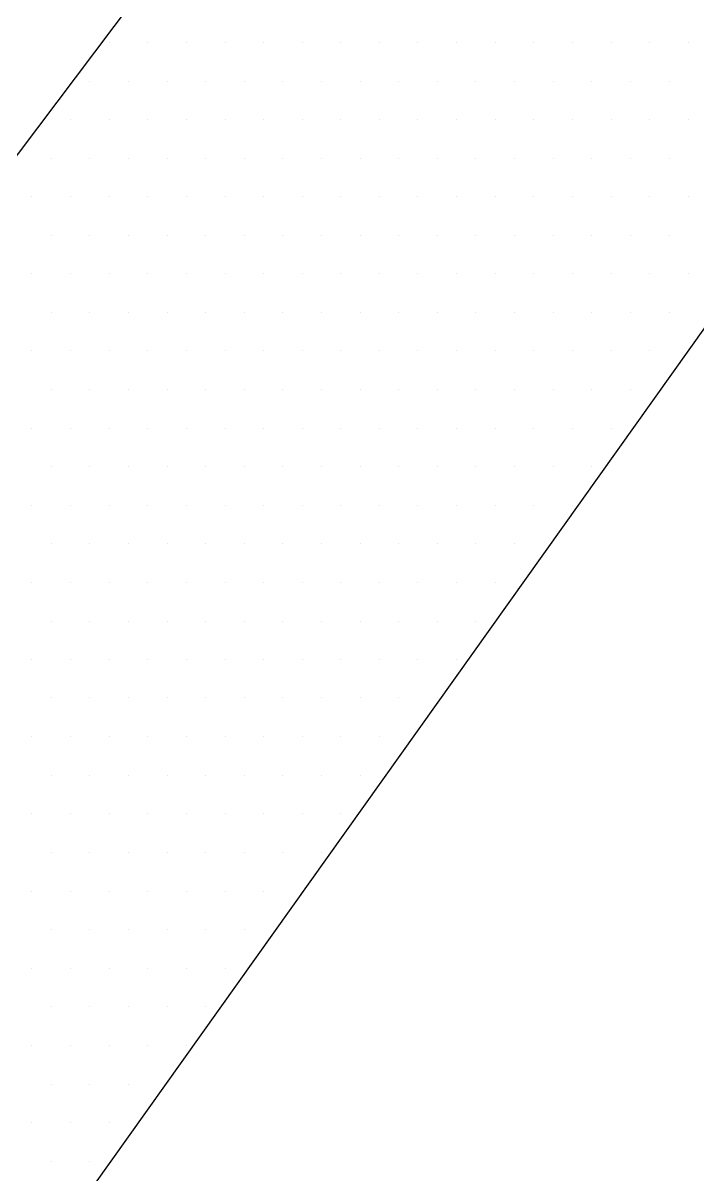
# Paper-space layout 'TOP_A1_00200_01-01-2017_MODELE' of a CAD drawing. Header units: metres. Extents: x 1274 to 2143, y 12 to 312.
# Drawn here: x 2053.771 to 2054.733, y 285.642 to 287.285 of the extents above; entities that cross this region are included whole.
import ezdxf

# ---------------------------------------------------------------- set-up
doc = ezdxf.new("R2010")
doc.units = ezdxf.units.M
doc.header["$LTSCALE"] = 2
doc.set_wipeout_variables(frame=1)
doc.linetypes.add('CACHEX2', pattern=[0.75, 0.5, -0.25])
for name, color, linetype in [('CARTOUCHE', 7, 'Continuous'), ('LOGO', 4, 'Continuous'), ('rosace', 7, 'Continuous')]:
    doc.layers.add(name, color=color, linetype=linetype)

# ---------------------------------------------------------------- blocks, each defined once
blk = doc.blocks.new('A$C715108E3')
at = {"layer": 'LOGO', "color": 131}
for p, q in [((3.722, -9.387), (3.722, -9.387)), ((3.7404, -9.387), (3.7404, -9.387)), ((3.8317, -9.387), (3.8317, -9.387)), ((3.9237, -9.387), (3.9237, -9.387)), ((4.0155, -9.387), (4.0155, -9.387)), ((4.107, -9.387), (4.107, -9.387)), ((4.1988, -9.387), (4.1988, -9.387)), ((4.2906, -9.387), (4.2906, -9.387)), ((4.3827, -9.387), (4.3827, -9.387)), ((4.4739, -9.387), (4.4739, -9.387)), ((4.5659, -9.387), (4.5659, -9.387)), ((4.658, -9.387), (4.658, -9.387)), ((4.7492, -9.387), (4.7492, -9.387)), ((4.8413, -9.387), (4.8413, -9.387)), ((4.9329, -9.387), (4.9329, -9.387)), ((5.0242, -9.387), (5.0242, -9.387)), ((5.1164, -9.387), (5.1164, -9.387)), ((3.6527, -9.4786), (3.6527, -9.4786)), ((3.6943, -9.4786), (3.6943, -9.4786)), ((3.7861, -9.4786), (3.7861, -9.4786)), ((3.878, -9.4786), (3.878, -9.4786)), ((3.9694, -9.4786), (3.9694, -9.4786)), ((4.0612, -9.4786), (4.0612, -9.4786)), ((4.1531, -9.4786), (4.1531, -9.4786)), ((4.2445, -9.4786), (4.2445, -9.4786)), ((4.3364, -9.4786), (4.3364, -9.4786)), ((4.4282, -9.4786), (4.4282, -9.4786)), ((4.5202, -9.4786), (4.5202, -9.4786)), ((4.6115, -9.4786), (4.6115, -9.4786)), ((4.7035, -9.4786), (4.7035, -9.4786)), ((4.7952, -9.4786), (4.7952, -9.4786)), ((4.8868, -9.4786), (4.8868, -9.4786)), ((4.9788, -9.4786), (4.9788, -9.4786)), ((5.0705, -9.4786), (5.0705, -9.4786)), ((3.5837, -9.5699), (3.5837, -9.5699)), ((3.6486, -9.5699), (3.6486, -9.5699)), ((3.7404, -9.5699), (3.7404, -9.5699)), ((3.8317, -9.5699), (3.8317, -9.5699)), ((3.9237, -9.5699), (3.9237, -9.5699)), ((4.0155, -9.5699), (4.0155, -9.5699)), ((4.107, -9.5699), (4.107, -9.5699)), ((4.1988, -9.5699), (4.1988, -9.5699)), ((4.2906, -9.5699), (4.2906, -9.5699)), ((4.3827, -9.5699), (4.3827, -9.5699)), ((4.4739, -9.5699), (4.4739, -9.5699)), ((4.5659, -9.5699), (4.5659, -9.5699)), ((4.658, -9.5699), (4.658, -9.5699)), ((4.7492, -9.5699), (4.7492, -9.5699)), ((4.8413, -9.5699), (4.8413, -9.5699)), ((4.9329, -9.5699), (4.9329, -9.5699)), ((5.0242, -9.5699), (5.0242, -9.5699)), ((5.1164, -9.5699), (5.1164, -9.5699)), ((3.6028, -9.6623), (3.6028, -9.6623)), ((3.6943, -9.6623), (3.6943, -9.6623)), ((3.7861, -9.6623), (3.7861, -9.6623)), ((3.878, -9.6623), (3.878, -9.6623)), ((3.9694, -9.6623), (3.9694, -9.6623)), ((4.0612, -9.6623), (4.0612, -9.6623)), ((4.1531, -9.6623), (4.1531, -9.6623)), ((4.2445, -9.6623), (4.2445, -9.6623)), ((4.3364, -9.6623), (4.3364, -9.6623)), ((4.4282, -9.6623), (4.4282, -9.6623)), ((4.5202, -9.6623), (4.5202, -9.6623)), ((4.6115, -9.6623), (4.6115, -9.6623)), ((4.7035, -9.6623), (4.7035, -9.6623)), ((4.7952, -9.6623), (4.7952, -9.6623)), ((4.8868, -9.6623), (4.8868, -9.6623)), ((4.9788, -9.6623), (4.9788, -9.6623)), ((5.0705, -9.6623), (5.0705, -9.6623)), ((3.5564, -9.7535), (3.5564, -9.7535)), ((3.6486, -9.7535), (3.6486, -9.7535)), ((3.7404, -9.7535), (3.7404, -9.7535)), ((3.8317, -9.7535), (3.8317, -9.7535)), ((3.9237, -9.7535), (3.9237, -9.7535)), ((4.0155, -9.7535), (4.0155, -9.7535)), ((4.107, -9.7535), (4.107, -9.7535)), ((4.1988, -9.7535), (4.1988, -9.7535)), ((4.2906, -9.7535), (4.2906, -9.7535)), ((4.3827, -9.7535), (4.3827, -9.7535)), ((4.4739, -9.7535), (4.4739, -9.7535)), ((4.5659, -9.7535), (4.5659, -9.7535)), ((4.658, -9.7535), (4.658, -9.7535)), ((4.7492, -9.7535), (4.7492, -9.7535)), ((4.8413, -9.7535), (4.8413, -9.7535)), ((4.9329, -9.7535), (4.9329, -9.7535)), ((5.0242, -9.7535), (5.0242, -9.7535)), ((5.1164, -9.7535), (5.1164, -9.7535)), ((3.6028, -9.8452), (3.6028, -9.8452)), ((3.6943, -9.8452), (3.6943, -9.8452)), ((3.7861, -9.8452), (3.7861, -9.8452)), ((3.878, -9.8452), (3.878, -9.8452)), ((3.9694, -9.8452), (3.9694, -9.8452)), ((4.0612, -9.8452), (4.0612, -9.8452)), ((4.1531, -9.8452), (4.1531, -9.8452)), ((4.2445, -9.8452), (4.2445, -9.8452)), ((4.3364, -9.8452), (4.3364, -9.8452)), ((4.4282, -9.8452), (4.4282, -9.8452)), ((4.5202, -9.8452), (4.5202, -9.8452)), ((4.6115, -9.8452), (4.6115, -9.8452)), ((4.7035, -9.8452), (4.7035, -9.8452)), ((4.7952, -9.8452), (4.7952, -9.8452)), ((4.8868, -9.8452), (4.8868, -9.8452)), ((4.9788, -9.8452), (4.9788, -9.8452)), ((5.0705, -9.8452), (5.0705, -9.8452)), ((3.5564, -9.9374), (3.5564, -9.9374)), ((3.6486, -9.9374), (3.6486, -9.9374)), ((3.7404, -9.9374), (3.7404, -9.9374)), ((3.8317, -9.9374), (3.8317, -9.9374)), ((3.9237, -9.9374), (3.9237, -9.9374)), ((4.0155, -9.9374), (4.0155, -9.9374)), ((4.107, -9.9374), (4.107, -9.9374)), ((4.1988, -9.9374), (4.1988, -9.9374)), ((4.2906, -9.9374), (4.2906, -9.9374)), ((4.3827, -9.9374), (4.3827, -9.9374)), ((4.4739, -9.9374), (4.4739, -9.9374)), ((4.5659, -9.9374), (4.5659, -9.9374)), ((4.658, -9.9374), (4.658, -9.9374)), ((4.7492, -9.9374), (4.7492, -9.9374)), ((4.8413, -9.9374), (4.8413, -9.9374)), ((4.9329, -9.9374), (4.9329, -9.9374)), ((5.0242, -9.9374), (5.0242, -9.9374)), ((5.1164, -9.9374), (5.1164, -9.9374)), ((3.6028, -10.0289), (3.6028, -10.0289)), ((3.6943, -10.0289), (3.6943, -10.0289)), ((3.7861, -10.0289), (3.7861, -10.0289)), ((3.878, -10.0289), (3.878, -10.0289)), ((3.9694, -10.0289), (3.9694, -10.0289)), ((4.0612, -10.0289), (4.0612, -10.0289)), ((4.1531, -10.0289), (4.1531, -10.0289)), ((4.2445, -10.0289), (4.2445, -10.0289)), ((4.3364, -10.0289), (4.3364, -10.0289)), ((4.4282, -10.0289), (4.4282, -10.0289)), ((4.5202, -10.0289), (4.5202, -10.0289)), ((4.6115, -10.0289), (4.6115, -10.0289)), ((4.7035, -10.0289), (4.7035, -10.0289)), ((4.7952, -10.0289), (4.7952, -10.0289)), ((4.8868, -10.0289), (4.8868, -10.0289)), ((4.9788, -10.0289), (4.9788, -10.0289)), ((5.0705, -10.0289), (5.0705, -10.0289)), ((3.5564, -10.1203), (3.5564, -10.1203)), ((3.6486, -10.1203), (3.6486, -10.1203)), ((3.7404, -10.1203), (3.7404, -10.1203)), ((3.8317, -10.1203), (3.8317, -10.1203)), ((3.9237, -10.1203), (3.9237, -10.1203)), ((4.0155, -10.1203), (4.0155, -10.1203)), ((4.107, -10.1203), (4.107, -10.1203)), ((4.1988, -10.1203), (4.1988, -10.1203)), ((4.2906, -10.1203), (4.2906, -10.1203)), ((4.3827, -10.1203), (4.3827, -10.1203)), ((4.4739, -10.1203), (4.4739, -10.1203)), ((4.5659, -10.1203), (4.5659, -10.1203)), ((4.658, -10.1203), (4.658, -10.1203)), ((4.7492, -10.1203), (4.7492, -10.1203)), ((4.8413, -10.1203), (4.8413, -10.1203)), ((4.9329, -10.1203), (4.9329, -10.1203)), ((5.0242, -10.1203), (5.0242, -10.1203)), ((5.1164, -10.1203), (5.1164, -10.1203)), ((3.6028, -10.2125), (3.6028, -10.2125)), ((3.6943, -10.2125), (3.6943, -10.2125)), ((3.7861, -10.2125), (3.7861, -10.2125)), ((3.878, -10.2125), (3.878, -10.2125)), ((3.9694, -10.2125), (3.9694, -10.2125)), ((4.0612, -10.2125), (4.0612, -10.2125)), ((4.1531, -10.2125), (4.1531, -10.2125)), ((4.2445, -10.2125), (4.2445, -10.2125)), ((4.3364, -10.2125), (4.3364, -10.2125)), ((4.4282, -10.2125), (4.4282, -10.2125)), ((4.5202, -10.2125), (4.5202, -10.2125)), ((4.6115, -10.2125), (4.6115, -10.2125)), ((4.7035, -10.2125), (4.7035, -10.2125)), ((4.7952, -10.2125), (4.7952, -10.2125)), ((4.8868, -10.2125), (4.8868, -10.2125)), ((4.9788, -10.2125), (4.9788, -10.2125)), ((3.5564, -10.304), (3.5564, -10.304)), ((3.6486, -10.304), (3.6486, -10.304)), ((3.7404, -10.304), (3.7404, -10.304)), ((3.8317, -10.304), (3.8317, -10.304)), ((3.9237, -10.304), (3.9237, -10.304)), ((4.0155, -10.304), (4.0155, -10.304)), ((4.107, -10.304), (4.107, -10.304)), ((4.1988, -10.304), (4.1988, -10.304)), ((4.2906, -10.304), (4.2906, -10.304)), ((4.3827, -10.304), (4.3827, -10.304)), ((4.4739, -10.304), (4.4739, -10.304)), ((4.5659, -10.304), (4.5659, -10.304)), ((4.658, -10.304), (4.658, -10.304)), ((4.7492, -10.304), (4.7492, -10.304)), ((4.8413, -10.304), (4.8413, -10.304)), ((4.9329, -10.304), (4.9329, -10.304)), ((3.6028, -10.3952), (3.6028, -10.3952)), ((3.6943, -10.3952), (3.6943, -10.3952)), ((3.7861, -10.3952), (3.7861, -10.3952)), ((3.878, -10.3952), (3.878, -10.3952)), ((3.9694, -10.3952), (3.9694, -10.3952)), ((4.0612, -10.3952), (4.0612, -10.3952)), ((4.1531, -10.3952), (4.1531, -10.3952)), ((4.2445, -10.3952), (4.2445, -10.3952)), ((4.3364, -10.3952), (4.3364, -10.3952)), ((4.4282, -10.3952), (4.4282, -10.3952)), ((4.5202, -10.3952), (4.5202, -10.3952)), ((4.6115, -10.3952), (4.6115, -10.3952)), ((4.7035, -10.3952), (4.7035, -10.3952)), ((4.7952, -10.3952), (4.7952, -10.3952)), ((4.8868, -10.3952), (4.8868, -10.3952)), ((3.5564, -10.4876), (3.5564, -10.4876)), ((3.6486, -10.4876), (3.6486, -10.4876)), ((3.7404, -10.4876), (3.7404, -10.4876)), ((3.8317, -10.4876), (3.8317, -10.4876)), ((3.9237, -10.4876), (3.9237, -10.4876)), ((4.0155, -10.4876), (4.0155, -10.4876)), ((4.107, -10.4876), (4.107, -10.4876)), ((4.1988, -10.4876), (4.1988, -10.4876)), ((4.2906, -10.4876), (4.2906, -10.4876)), ((4.3827, -10.4876), (4.3827, -10.4876)), ((4.4739, -10.4876), (4.4739, -10.4876)), ((4.5659, -10.4876), (4.5659, -10.4876)), ((4.658, -10.4876), (4.658, -10.4876)), ((4.7492, -10.4876), (4.7492, -10.4876)), ((4.8413, -10.4876), (4.8413, -10.4876)), ((3.6028, -10.5791), (3.6028, -10.5791)), ((3.6943, -10.5791), (3.6943, -10.5791)), ((3.7861, -10.5791), (3.7861, -10.5791)), ((3.878, -10.5791), (3.878, -10.5791)), ((3.9694, -10.5791), (3.9694, -10.5791)), ((4.0612, -10.5791), (4.0612, -10.5791)), ((4.1531, -10.5791), (4.1531, -10.5791)), ((4.2445, -10.5791), (4.2445, -10.5791)), ((4.3364, -10.5791), (4.3364, -10.5791)), ((4.4282, -10.5791), (4.4282, -10.5791)), ((4.5202, -10.5791), (4.5202, -10.5791)), ((4.6115, -10.5791), (4.6115, -10.5791)), ((4.7035, -10.5791), (4.7035, -10.5791)), ((3.5564, -10.6702), (3.5564, -10.6702)), ((3.6486, -10.6702), (3.6486, -10.6702)), ((3.7404, -10.6702), (3.7404, -10.6702)), ((3.8317, -10.6702), (3.8317, -10.6702)), ((3.9237, -10.6702), (3.9237, -10.6702)), ((4.0155, -10.6702), (4.0155, -10.6702)), ((4.107, -10.6702), (4.107, -10.6702)), ((4.1988, -10.6702), (4.1988, -10.6702)), ((4.2906, -10.6702), (4.2906, -10.6702)), ((4.3827, -10.6702), (4.3827, -10.6702)), ((4.4739, -10.6702), (4.4739, -10.6702)), ((4.5659, -10.6702), (4.5659, -10.6702)), ((4.658, -10.6702), (4.658, -10.6702)), ((3.6028, -10.763), (3.6028, -10.763)), ((3.6943, -10.763), (3.6943, -10.763)), ((3.7861, -10.763), (3.7861, -10.763)), ((3.878, -10.763), (3.878, -10.763)), ((3.9694, -10.763), (3.9694, -10.763)), ((4.0612, -10.763), (4.0612, -10.763)), ((4.1531, -10.763), (4.1531, -10.763)), ((4.2445, -10.763), (4.2445, -10.763)), ((4.3364, -10.763), (4.3364, -10.763)), ((4.4282, -10.763), (4.4282, -10.763)), ((4.5202, -10.763), (4.5202, -10.763)), ((4.6115, -10.763), (4.6115, -10.763)), ((3.5564, -10.8542), (3.5564, -10.8542)), ((3.6486, -10.8542), (3.6486, -10.8542)), ((3.7404, -10.8542), (3.7404, -10.8542)), ((3.8317, -10.8542), (3.8317, -10.8542)), ((3.9237, -10.8542), (3.9237, -10.8542)), ((4.0155, -10.8542), (4.0155, -10.8542)), ((4.107, -10.8542), (4.107, -10.8542)), ((4.1988, -10.8542), (4.1988, -10.8542)), ((4.2906, -10.8542), (4.2906, -10.8542)), ((4.3827, -10.8542), (4.3827, -10.8542)), ((4.4739, -10.8542), (4.4739, -10.8542)), ((4.5659, -10.8542), (4.5659, -10.8542)), ((3.6028, -10.9457), (3.6028, -10.9457)), ((3.6943, -10.9457), (3.6943, -10.9457)), ((3.7861, -10.9457), (3.7861, -10.9457)), ((3.878, -10.9457), (3.878, -10.9457)), ((3.9694, -10.9457), (3.9694, -10.9457)), ((4.0612, -10.9457), (4.0612, -10.9457)), ((4.1531, -10.9457), (4.1531, -10.9457)), ((4.2445, -10.9457), (4.2445, -10.9457)), ((4.3364, -10.9457), (4.3364, -10.9457)), ((4.4282, -10.9457), (4.4282, -10.9457)), ((4.5202, -10.9457), (4.5202, -10.9457)), ((3.5564, -11.0383), (3.5564, -11.0383)), ((3.6486, -11.0383), (3.6486, -11.0383)), ((3.7404, -11.0383), (3.7404, -11.0383)), ((3.8317, -11.0383), (3.8317, -11.0383)), ((3.9237, -11.0383), (3.9237, -11.0383)), ((4.0155, -11.0383), (4.0155, -11.0383)), ((4.107, -11.0383), (4.107, -11.0383)), ((4.1988, -11.0383), (4.1988, -11.0383)), ((4.2906, -11.0383), (4.2906, -11.0383)), ((4.3827, -11.0383), (4.3827, -11.0383)), ((3.6028, -11.1295), (3.6028, -11.1295)), ((3.6943, -11.1295), (3.6943, -11.1295)), ((3.7861, -11.1295), (3.7861, -11.1295)), ((3.878, -11.1295), (3.878, -11.1295)), ((3.9694, -11.1295), (3.9694, -11.1295)), ((4.0612, -11.1295), (4.0612, -11.1295)), ((4.1531, -11.1295), (4.1531, -11.1295)), ((4.2445, -11.1295), (4.2445, -11.1295)), ((4.3364, -11.1295), (4.3364, -11.1295)), ((3.5564, -11.2208), (3.5564, -11.2208)), ((3.6486, -11.2208), (3.6486, -11.2208)), ((3.7404, -11.2208), (3.7404, -11.2208)), ((3.8317, -11.2208), (3.8317, -11.2208)), ((3.9237, -11.2208), (3.9237, -11.2208)), ((4.0155, -11.2208), (4.0155, -11.2208)), ((4.107, -11.2208), (4.107, -11.2208)), ((4.1988, -11.2208), (4.1988, -11.2208)), ((4.2906, -11.2208), (4.2906, -11.2208)), ((3.6028, -11.3132), (3.6028, -11.3132)), ((3.6943, -11.3132), (3.6943, -11.3132)), ((3.7861, -11.3132), (3.7861, -11.3132)), ((3.878, -11.3132), (3.878, -11.3132)), ((3.9694, -11.3132), (3.9694, -11.3132)), ((4.0612, -11.3132), (4.0612, -11.3132)), ((4.1531, -11.3132), (4.1531, -11.3132)), ((4.2445, -11.3132), (4.2445, -11.3132)), ((3.5564, -11.4048), (3.5564, -11.4048)), ((3.6486, -11.4048), (3.6486, -11.4048)), ((3.7404, -11.4048), (3.7404, -11.4048)), ((3.8317, -11.4048), (3.8317, -11.4048)), ((3.9237, -11.4048), (3.9237, -11.4048)), ((4.0155, -11.4048), (4.0155, -11.4048)), ((4.107, -11.4048), (4.107, -11.4048)), ((4.1988, -11.4048), (4.1988, -11.4048)), ((3.6028, -11.4959), (3.6028, -11.4959)), ((3.6943, -11.4959), (3.6943, -11.4959)), ((3.7861, -11.4959), (3.7861, -11.4959)), ((3.878, -11.4959), (3.878, -11.4959)), ((3.9694, -11.4959), (3.9694, -11.4959)), ((4.0612, -11.4959), (4.0612, -11.4959)), ((3.5564, -11.5885), (3.5564, -11.5885)), ((3.6486, -11.5885), (3.6486, -11.5885)), ((3.7404, -11.5885), (3.7404, -11.5885)), ((3.8317, -11.5885), (3.8317, -11.5885)), ((3.9237, -11.5885), (3.9237, -11.5885)), ((4.0155, -11.5885), (4.0155, -11.5885)), ((3.6028, -11.68), (3.6028, -11.68)), ((3.6943, -11.68), (3.6943, -11.68)), ((3.7861, -11.68), (3.7861, -11.68)), ((3.878, -11.68), (3.878, -11.68)), ((3.9694, -11.68), (3.9694, -11.68)), ((3.5564, -11.7722), (3.5564, -11.7722)), ((3.6486, -11.7722), (3.6486, -11.7722)), ((3.7404, -11.7722), (3.7404, -11.7722)), ((3.8317, -11.7722), (3.8317, -11.7722)), ((3.9237, -11.7722), (3.9237, -11.7722)), ((3.6028, -11.8636), (3.6028, -11.8636)), ((3.6943, -11.8636), (3.6943, -11.8636)), ((3.7861, -11.8636), (3.7861, -11.8636)), ((3.5564, -11.9551), (3.5564, -11.9551)), ((3.6486, -11.9551), (3.6486, -11.9551)), ((3.7404, -11.9551), (3.7404, -11.9551)), ((3.6028, -12.0473), (3.6028, -12.0473)), ((3.6943, -12.0473), (3.6943, -12.0473))]:
    blk.add_line(p, q, dxfattribs=at)
blk.add_lwpolyline([(-1.6922, -18.648), (0.2166, -18.8242), (-0.4061, -17.3082), (1.2857, -17.5115), (0.9202, -16.4826), (-0.461, -13.5406), (1.4536, -13.7453), (4.032, -19.4344), (5.206, -17.903), (3.3935, -13.9486), (6.3293, -14.2803), (6.4311, -12.6478), (3.5725, -12.29), (6.1505, -8.6671), (5.6155, -6.8715), (1.6586, -12.1279), (-1.9407, -12.0256)], dxfattribs=at)
blk = doc.blocks.new('A$C581E6685')
at = {"layer": 'rosace', "color": 32, "linetype": 'CACHEX2', "ltscale": 1.5}
blk.add_ellipse((-38.0538, 23.8138), major_axis=(-19.0311, -3.534), ratio=0.590567, dxfattribs=at)
at = {"layer": 'rosace', "color": 32}
blk.add_ellipse((-37.6144, 23.8499), major_axis=(-13.5768, -4.2839), ratio=0.791971, dxfattribs=at)
at = {"layer": 'CARTOUCHE'}
blk.add_blockref('A$C715108E3', (-31.6739, 36.3189), dxfattribs=at)
blk = doc.blocks.new('A$C4D68259D')
blk.add_wipeout([(0, 25.6223), (0.1652, 26.7367), (0.7383, 27.8861), (1.6708, 28.7909), (2.8466, 29.3316), (3.5435, 29.4509), (3.5435, 29.4509), (94.9287, 29.4623), (96.0552, 29.2902), (97.2167, 28.6987), (97.7035, 28.2661), (98.0951, 27.7798), (98.6162, 26.658), (98.7362, 26.0362), (98.7516, 25.8527), (98.7585, 3.8387), (98.5719, 2.6574), (98.0189, 1.5743), (97.5848, 1.0765), (97.1232, 0.6959), (95.9338, 0.1366), (95.4142, 0.0321), (95.1105, 0.0048), (3.7555, 0.0009), (2.7133, 0.169), (1.5147, 0.7841), (0.6714, 1.6707), (0.147, 2.7876), (0.0063, 3.6209)]).dxf.layer = 'CARTOUCHE'
at = {"layer": 'CARTOUCHE'}
blk.add_rational_spline([(0, 25.6223), (0, 14.7312), (0, 3.84), (0, 0), (3.84, 0), (49.3793, 0), (94.9185, 0), (98.7585, 0), (98.7585, 3.84), (98.7585, 14.7312), (98.7585, 25.6223), (98.7585, 29.4623), (94.9185, 29.4623), (49.3793, 29.4623), (3.84, 29.4623), (0, 29.4623), (0, 25.6223)], [1, 1, 1, 0.707106781187, 1, 1, 1, 0.707106781187, 1, 1, 1, 0.707106781187, 1, 1, 1, 0.707106781187, 1], degree=2, knots=[0, 0, 0, 1, 1, 2.570796, 2.570796, 3.570796, 3.570796, 5.141593, 5.141593, 6.141593, 6.141593, 7.712389, 7.712389, 8.712389, 8.712389, 10.283185, 10.283185, 10.283185], dxfattribs=at)
at = {"layer": 'CARTOUCHE', "xscale": 0.6, "yscale": 0.6, "zscale": 0.6}
blk.add_blockref('A$C581E6685', (37.2707, 1.3806), dxfattribs=at)

psp = doc.layouts.new('TOP_A1_00200_01-01-2017_MODELE')

# ---------------------------------------------------------------- block references
at = {"layer": 'rosace'}
psp.add_blockref('A$C4D68259D', (2033.3828, 269.7177), dxfattribs=at)

doc.saveas('drawing.dxf')
